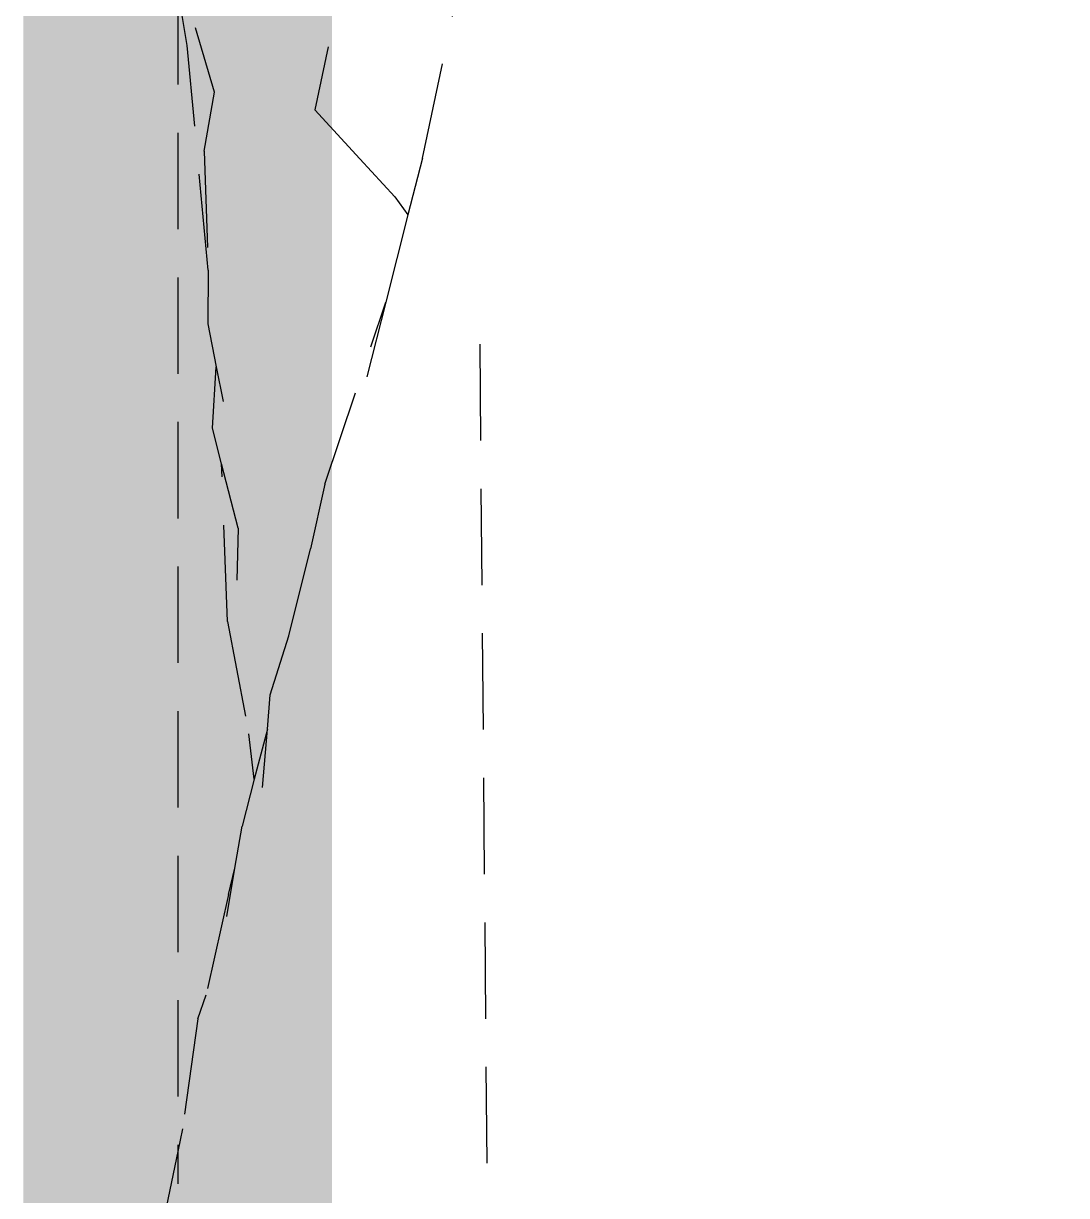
# Model space of a CAD drawing. Header units: millimetres. Extents: x 0 to 460473, y -68369 to 85219.
# Drawn here: x 230234.6 to 230302.2, y -37618.4 to -37542.4 of the extents above; entities that cross this region are included whole.
import ezdxf

# ---------------------------------------------------------------- set-up
doc = ezdxf.new("R2010")
doc.units = ezdxf.units.MM
doc.header["$LTSCALE"] = 50
doc.linetypes.add('HIDDEN2', pattern=[0.1875, 0.125, -0.0625])
doc.layers.add('fur', color=6, linetype='Continuous')
doc.layers.add('hid', color=8, linetype='HIDDEN2')

msp = doc.modelspace()

# ---------------------------------------------------------------- linework, layer by layer
at = {"layer": 'fur', "color": 40, "lineweight": 50, "true_color": 0xf8d731, "const_width": 20}
msp.add_lwpolyline([(231454.62857818, -37422.47504293), (231454.62857818, -39432.25663589), (230244.58358802, -39432.25663589), (230244.58358802, -37422.47504293)], close=True, dxfattribs=at)
at = {"layer": 'hid'}
for p, q in [((230260.43891089, -37551.14268358), (230263.57953475, -37536.32706445)), ((230244.58358802, -37540.13445578), (230244.58358802, -37615.57058392)), ((230245.19997619, -37543.83596128), (230244.58358802, -37540.13445578)), ((230246.96160304, -37546.8726662), (230245.72493949, -37542.7009672)), ((230246.55138172, -37558.41107836), (230245.19997619, -37543.83596128)), ((230254.33883733, -37543.92211485), (230253.45914882, -37548.02765724)), ((230246.28515033, -37550.70008421), (230246.96160304, -37546.8726662)), ((230256.37569494, -37551.19917499), (230253.45914882, -37548.02765724)), ((230246.28515033, -37550.70008421), (230246.55138172, -37558.41107836)), ((230256.37569494, -37551.19917499), (230258.66303504, -37553.66963267)), ((230260.43891089, -37551.14268358), (230259.50173227, -37554.83720681)), ((230258.66303504, -37553.66963267), (230259.50173227, -37554.83720681)), ((230259.50173227, -37554.83720681), (230258.07009668, -37560.48096651)), ((230246.55138172, -37558.41107836), (230246.53488287, -37561.89321555)), ((230254.11535295, -37572.28580195), (230258.07009668, -37560.48096651)), ((230258.07009668, -37560.48096651), (230256.83916254, -37565.33352576)), ((230246.53488287, -37561.89321555), (230247.07919592, -37564.68121743)), ((230264.15340123, -37563.21018196), (230264.67478418, -37623.9937393)), ((230246.82661248, -37568.67068498), (230247.07919592, -37564.68121743)), ((230247.07919592, -37564.68121743), (230247.51731419, -37566.92528372)), ((230247.42280215, -37570.98127325), (230246.82661248, -37568.67068498)), ((230247.81354349, -37581.19344747), (230247.42280215, -37570.98127325)), ((230248.49599578, -37575.14053453), (230247.42280215, -37570.98127325)), ((230254.11535295, -37572.28580195), (230253.18841775, -37576.49132913)), ((230248.49599578, -37575.14053453), (230248.40900186, -37578.52835272)), ((230251.7815161, -37582.12197295), (230253.18841775, -37576.49132913)), ((230247.81354349, -37581.19344747), (230249.18594755, -37588.47983952)), ((230250.5756004, -37585.95172394), (230251.7815161, -37582.12197295)), ((230250.391834, -37588.17328211), (230250.5756004, -37585.95172394)), ((230249.54417187, -37591.42333726), (230249.18594755, -37588.47983952)), ((230250.391834, -37588.17328211), (230249.54417187, -37591.42333726)), ((230250.07763521, -37591.9716419), (230250.391834, -37588.17328211)), ((230249.54417187, -37591.42333726), (230248.75022801, -37594.46742907)), ((230248.28967912, -37597.19630594), (230248.75022801, -37594.46742907)), ((230247.76029721, -37600.33303716), (230248.28967912, -37597.19630594)), ((230247.86453992, -37598.90575419), (230248.28967912, -37597.19630594)), ((230247.86453992, -37598.90575419), (230246.42389063, -37605.40776551)), ((230245.87867875, -37606.9596962), (230246.42389063, -37605.40776551)), ((230245.87867875, -37606.9596962), (230244.89249769, -37614.09777747)), ((230244.89249769, -37614.09777747), (230244.58358802, -37615.57058392)), ((230244.58358802, -37615.57058392), (230243.4818463, -37620.82342145)), ((230244.58358802, -37615.57058392), (230244.58358802, -37617.67329681))]:
    msp.add_line(p, q, dxfattribs=at)

doc.saveas('drawing.dxf')
